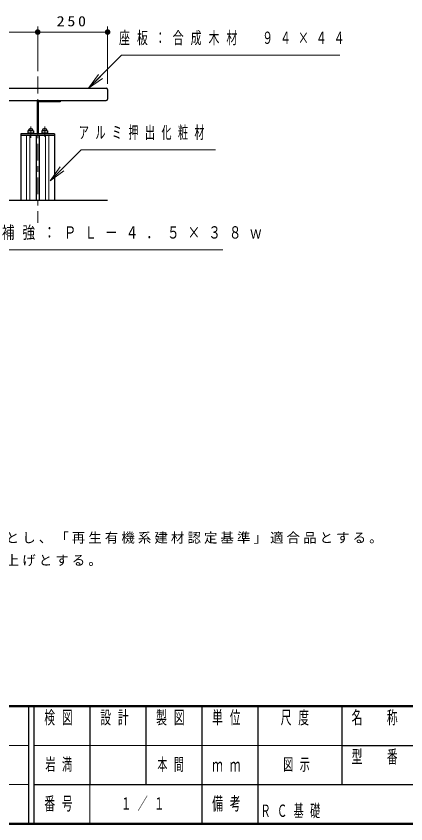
# Model space of a CAD drawing. Units: millimetres on the paper, scale 1:20. Extents: x -365 to 0, y 0 to 257.
# Drawn here: x -240.7 to -171, y 0 to 144.2 of the extents above; entities that cross this region are included whole.
import ezdxf

# ---------------------------------------------------------------- set-up
doc = ezdxf.new("R2010")
doc.units = ezdxf.units.MM
doc.linetypes.add('USER2', pattern=[6, 3, -1, 1, -1])
doc.layers.add('1_20', color=7, linetype='Continuous', lineweight=25)
doc.layers.add('NAKAMURA図枠', color=7, linetype='Continuous', lineweight=13)
doc.layers.add('99', color=7, linetype='Continuous')
doc.layers.add('CLASS1', color=7, linetype='Continuous')
doc.styles.add('ＭＳ ゴシック', font='')
doc.styles.get('ＭＳ ゴシック').set_extended_font_data('MS Gothic')

# ---------------------------------------------------------------- blocks, each defined once
blk = doc.blocks.new('filled_dot')
at = {"color": 0, "linetype": 'Continuous', "lineweight": -2, "const_width": 1.25}
blk.add_lwpolyline([(-0.625, 0, 1), (0.625, 0, 1)], format="xyb", close=True, dxfattribs=at)

msp = doc.modelspace()

# ---------------------------------------------------------------- linework, layer by layer
at = {"layer": '1_20', "lineweight": 13}
for p, q in [((-301.836, 141.353), (-236.836, 141.353)), ((-236.836, 134.353), (-236.836, 142.353)), ((-236.836, 141.353), (-224.336, 141.353)), ((-224.336, 132.103), (-224.336, 142.353)), ((-227.751, 131.318), (-225.984, 133.792)), ((-227.751, 131.318), (-225.63, 133.439)), ((-225.276, 133.085), (-227.751, 131.318)), ((-238.836, 122.903), (-238.836, 111.353)), ((-238.221, 122.903), (-238.221, 111.353)), ((-235.451, 122.903), (-235.451, 111.353)), ((-234.836, 122.903), (-234.836, 111.353)), ((-234.617, 114.814), (-232.836, 117.28)), ((-234.617, 114.814), (-232.484, 116.924)), ((-232.133, 116.569), (-234.617, 114.814))]:
    msp.add_line(p, q, dxfattribs=at)
at = {"layer": '1_20', "linetype": 'USER2', "lineweight": 13}
for p, q in [((-236.836, 133.403), (-236.836, 107.278)), ((-238.086, 124.479), (-238.086, 122.501)), ((-235.586, 124.479), (-235.586, 122.64))]:
    msp.add_line(p, q, dxfattribs=at)
at = {"layer": '1_20'}
for p, q in [((-314.086, 131.353), (-224.586, 131.353)), ((-224.336, 131.103), (-224.336, 129.403)), ((-314.086, 129.153), (-224.586, 129.153)), ((-236.949, 128.928), (-236.949, 123.203)), ((-232.836, 128.928), (-236.724, 128.928)), ((-236.724, 128.928), (-236.724, 123.203)), ((-232.836, 129.153), (-232.836, 128.928)), ((-239.836, 123.203), (-239.836, 111.353)), ((-233.836, 123.203), (-239.836, 123.203)), ((-233.836, 122.903), (-239.836, 122.903)), ((-237.561, 123.703), (-238.611, 123.703)), ((-238.611, 123.703), (-238.611, 123.203)), ((-237.561, 123.303), (-238.611, 123.303)), ((-237.561, 123.703), (-237.561, 123.203)), ((-237.086, 122.903), (-237.086, 111.353)), ((-236.586, 122.903), (-236.586, 111.353)), ((-236.111, 123.703), (-236.111, 123.203)), ((-235.061, 123.703), (-236.111, 123.703)), ((-235.061, 123.303), (-236.111, 123.303)), ((-235.061, 123.703), (-235.061, 123.203)), ((-233.836, 123.203), (-233.836, 111.353)), ((-298.836, 111.353), (-224.336, 111.353))]:
    msp.add_line(p, q, dxfattribs=at)
at = {"layer": '1_20', "lineweight": 13}
for points in [[(-227.751, 131.318), (-221.864, 137.205), (-182.85, 137.205)], [(-269.207, 128.928), (-242.732, 102.453), (-203.718, 102.453)], [(-234.617, 114.814), (-229.055, 120.318), (-205.055, 120.318)]]:
    msp.add_lwpolyline(points, dxfattribs=at)
at = {"layer": '1_20'}
for centre, radius, start, end in [((-224.586, 131.103), 0.25, 0, 89.99998), ((-236.724, 128.928), 0.225, 90, 180), ((-224.586, 129.403), 0.25, 270, 0.00001), ((-238.086, 123.703), 0.425, 360, 180), ((-235.586, 123.703), 0.425, 360, 180)]:
    msp.add_arc(centre, radius, start, end, dxfattribs=at)
at = {"layer": 'NAKAMURA図枠', "lineweight": 50}
for p, q in [((-365, 21), (0, 21)), ((-365, 0), (0, 0))]:
    msp.add_line(p, q, dxfattribs=at)
at = {"layer": 'NAKAMURA図枠', "lineweight": 25}
for p, q in [((-238.5, 21), (-238.5, 0)), ((-237.5, 21), (-237.5, 0)), ((-227.5, 21), (-227.5, 7)), ((-217.5, 21), (-217.5, 7)), ((-207.5, 21), (-207.5, 0)), ((-197.5, 21), (-197.5, 7)), ((-182.5, 21), (-182.5, 7)), ((-182.5, 14), (-70, 14)), ((-237.5, 7), (0, 7)), ((-197.5, 7), (-197.5, 0))]:
    msp.add_line(p, q, dxfattribs=at)
at = {"layer": 'NAKAMURA図枠'}
for p, q in [((-365, 14), (-238.5, 14)), ((-237.5, 14), (-182.5, 14)), ((-365, 7), (-238.5, 7)), ((-227.5, 7), (-227.5, 0))]:
    msp.add_line(p, q, dxfattribs=at)

# ---------------------------------------------------------------- block references
at = {"layer": '1_20', "lineweight": 13, "xscale": 0.4, "yscale": 0.4, "rotation": 180}
for p in [(-236.836, 141.353), (-224.336, 141.353)]:
    msp.add_blockref('filled_dot', p, dxfattribs=at)

# ---------------------------------------------------------------- texts
at = {"layer": '1_20', "style": 'ＭＳ ゴシック'}
for s, insert, char_height, attachment_point in [('\\T1.33;\\W1.15;250', (-230.586, 142.353), 1.833, 8), ('\\T1.64;\\W0.65;座板：合成木材\u3000９４×４４', (-222.29, 140.205), 2.199, 4), ('\\T1.64;\\W0.6;アルミ押出化粧材', (-229.471, 123.318), 2.199, 4), ('\\T1.64;\\W0.75;補強：ＰＬ－４．５×３８ｗ', (-243.239, 105.453), 2.199, 4)]:
    msp.add_mtext(s, dxfattribs=dict(at, insert=insert, char_height=char_height, attachment_point=attachment_point))
at = {"layer": '99', "char_height": 2.199, "style": 'ＭＳ ゴシック'}
for s, insert, attachment_point in [('\\T1.64;\\W0.6;岩満', (-232.5, 10.5), 5), ('\\T1.64;\\W0.6;本間', (-212.5, 10.5), 5), ('\\T1.64;\\W0.6;図示', (-190, 10.5), 5), ('\\T1.64;\\W0.6;１／１', (-217.5, 3.5), 5), ('\\T1.64;\\W0.6;ＲＣ基礎', (-197, 1), 7)]:
    msp.add_mtext(s, dxfattribs=dict(at, insert=insert, attachment_point=attachment_point))
at = {"layer": 'CLASS1', "char_height": 1.76, "attachment_point": 7, "style": 'ＭＳ ゴシック'}
for s, insert in [('\\T1.23;合成木材は、木粉入り再生プラスチック（ポリプロピレン系，色：サンディーブラウン）とし、「再生有機系建材認定基準」適合品とする。', (-360.661, 49.95)), ('\\T1.23;座フレームは、電気亜鉛メッキ処理の上、ポリエステル樹脂粉体塗装（ダークグレー）仕上げとする。', (-360.661, 45.95))]:
    msp.add_mtext(s, dxfattribs=dict(at, insert=insert))
at = {"layer": 'NAKAMURA図枠', "char_height": 2.346, "style": 'ＭＳ ゴシック'}
for s, insert, attachment_point in [('\\T1.64;\\W0.6;検図', (-232.5, 20.167), 2), ('\\T1.64;\\W0.6;設計', (-222.5, 20.167), 2), ('\\T1.64;\\W0.6;製図', (-212.5, 20.167), 2), ('\\T1.64;\\W0.6;単位', (-202.5, 20.167), 2), ('\\T1.64;\\W0.6;尺度', (-190.25, 20.167), 2), ('\\T1.64;\\W0.6;名\u3000称', (-176, 20.167), 2), ('\\T1.64;\\W0.6;型\u3000番', (-176, 13.167), 2), ('\\T1.64;\\W0.6;ｍｍ', (-202.5, 10.5), 5), ('\\T1.64;\\W0.6;番号', (-232.5, 3.5), 5), ('\\T1.64;\\W0.6;備考', (-202.5, 3.5), 5)]:
    msp.add_mtext(s, dxfattribs=dict(at, insert=insert, attachment_point=attachment_point))

doc.saveas('drawing.dxf')
